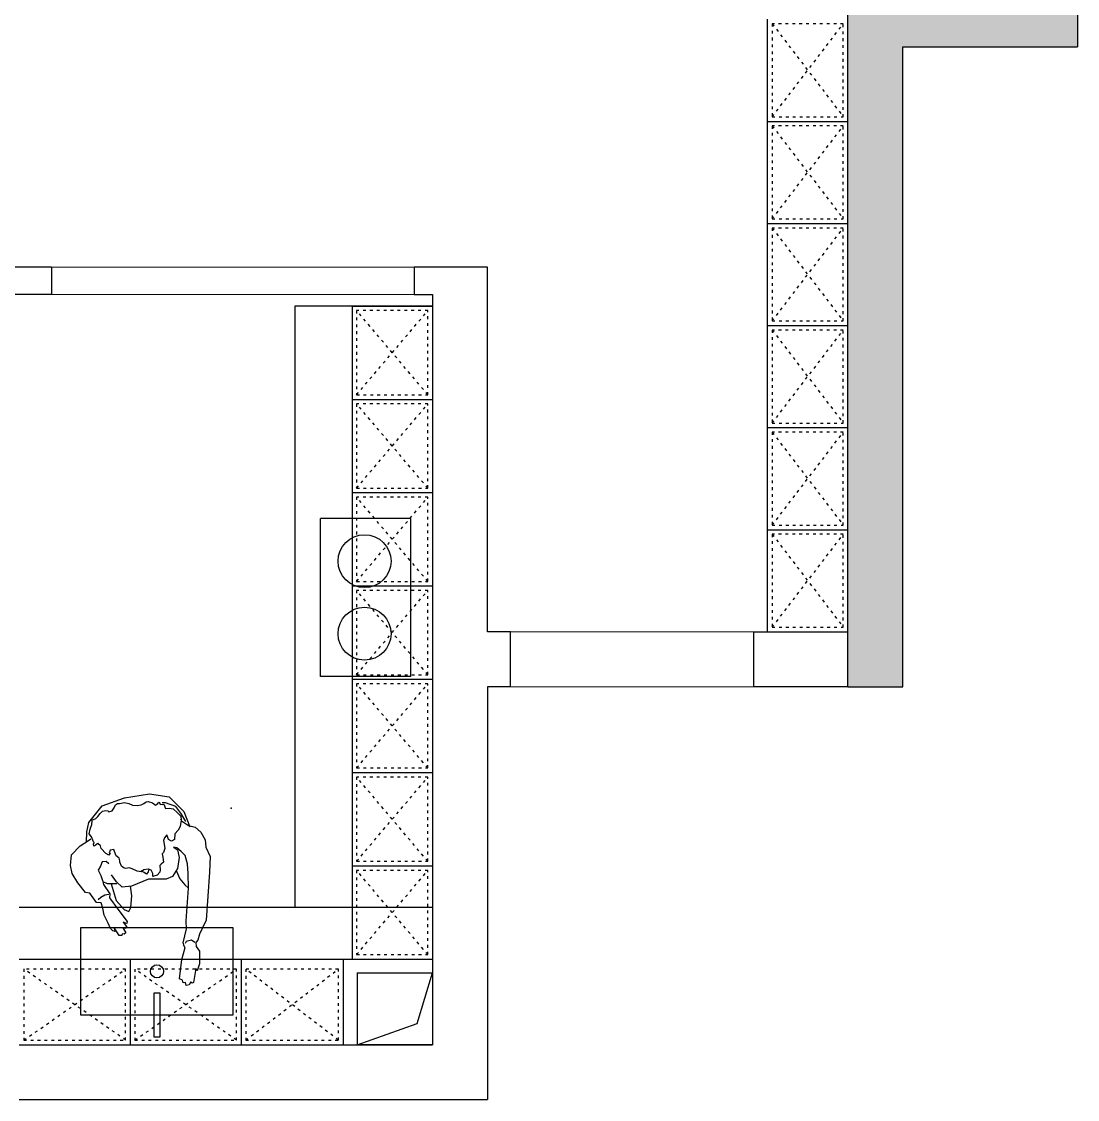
# Model space of a CAD drawing. Header units: inches. Extents: x -50945 to 250244, y -404780 to 18493.
# Drawn here: x 160258 to 164858, y -28350 to -23651 of the extents above; entities that cross this region are included whole.
import ezdxf

# ---------------------------------------------------------------- set-up
doc = ezdxf.new("R2010")
doc.units = ezdxf.units.IN
doc.header["$MEASUREMENT"] = 0
doc.linetypes.add('ACAD_ISO03W100', pattern=[30, 12, -18])
for name, color, linetype in [('EVH 立面填充', 8, 'Continuous'), ('IBS-182-原建筑非承重墙', 150, 'Continuous'), ('IBS-200-原建筑承重墙柱', 200, 'Continuous'), ('IDS-040-固定高家具', 40, 'Continuous'), ('IFF-31-卫浴洁具', 31, 'Continuous'), ('IFF-51-活动家具', 51, 'Continuous'), ('iGo户型优化', 7, 'Continuous')]:
    doc.layers.add(name, color=color, linetype=linetype)
doc.layers.add('天棚材质标注', color=2, linetype='Continuous', lineweight=5)
doc.layers.add('门', color=65, linetype='Continuous', lineweight=13)

# ---------------------------------------------------------------- blocks, each defined once
blk = doc.blocks.new('fbgb')
at = {"layer": 'EVH 立面填充'}
h = blk.add_hatch(color=1, dxfattribs=at)
h.dxf.hatch_style = 1
h.paths.add_polyline_path([(61167.3, -123860.2), (61927.3, -123860.2), (61927.3, -123620.2), (60927.3, -123620.2), (60927.3, -126650.2), (61167.3, -126650.2)])
at = {"color": 1}
for p in [(60577.3, -124185.2), (60577.3, -124630.2), (60577.3, -125075.2), (60577.3, -125520.2), (60577.3, -125965.2)]:
    blk.add_point(p, dxfattribs=at)
at = {"layer": 'IBS-182-原建筑非承重墙', "color": 1}
for p, q in [((57457, -124820.2), (56717, -124820.2)), ((57457, -124820.2), (57457, -124940.2)), ((59357, -124820.2), (59037, -124820.2)), ((59037, -124820.2), (59037, -124940.2)), ((59357, -126410.2), (59357, -124820.2)), ((57457, -124940.2), (56717, -124940.2)), ((59037, -124940.2), (59117, -124940.2)), ((59117, -124940.2), (59117, -128210.2)), ((59457, -126410.2), (59357, -126410.2)), ((59457, -126650.2), (59457, -126410.2)), ((60517.3, -126650.2), (60517.3, -126410.2)), ((60517.3, -126410.2), (60927.3, -126410.2)), ((59457, -126650.2), (59357, -126650.2)), ((59357, -126650.2), (59357, -128448.5)), ((60927.3, -126650.2), (60517.3, -126650.2)), ((58728.8, -127837.2), (58728.8, -128210.2)), ((58728.8, -127837.2), (59117, -127837.2)), ((58788.8, -127897.2), (58788.8, -128210.2)), ((58788.8, -127897.2), (59117, -127897.2)), ((59050.5, -128117.6), (59117, -127897.2)), ((58788.8, -128210.2), (59050.5, -128117.6)), ((57317, -128210.2), (59117, -128210.2)), ((59117, -128210.2), (58788.8, -128210.2)), ((57317, -128448.5), (59357, -128448.5))]:
    blk.add_line(p, q, dxfattribs=at)
blk.add_point((58239.7, -127178.7), dxfattribs=at)
at = {"layer": 'IBS-200-原建筑承重墙柱', "color": 1, "ltscale": 0.02}
for p, q in [((60927.3, -126650.2), (60927.3, -123620.2)), ((61927.3, -123620.2), (61927.3, -123860.2)), ((61167.3, -126650.2), (61167.3, -123860.2)), ((61167.3, -123860.2), (61927.3, -123860.2)), ((60927.3, -126650.2), (61167.3, -126650.2))]:
    blk.add_line(p, q, dxfattribs=at)
at = {"layer": 'IDS-040-固定高家具', "color": 1}
for p, q in [((60577.3, -126410.2), (60577.3, -123740.2)), ((60577.3, -124185.2), (60927.3, -124185.2)), ((60577.3, -124630.2), (60927.3, -124630.2)), ((58767, -124990.2), (58767, -127837.2)), ((58767, -124990.2), (59117, -124990.2)), ((60577.3, -125075.2), (60927.3, -125075.2)), ((58767, -125396.9), (59117, -125396.9)), ((60577.3, -125520.2), (60927.3, -125520.2)), ((58767, -125803.6), (59117, -125803.6)), ((60577.3, -125965.2), (60927.3, -125965.2)), ((58767, -126210.3), (59117, -126210.3)), ((58767, -126617.1), (59117, -126617.1)), ((58767, -127023.8), (59117, -127023.8)), ((58767, -127430.5), (59117, -127430.5)), ((57317, -127837.2), (58728.8, -127837.2)), ((57800.4, -127837.2), (57800.4, -128210.2)), ((58283.7, -127837.2), (58283.7, -128210.2))]:
    blk.add_line(p, q, dxfattribs=at)
at = {"layer": 'IDS-040-固定高家具', "color": 1, "linetype": 'ACAD_ISO03W100'}
for p, q in [((60907.3, -123760.2), (60597.3, -123760.2)), ((60597.3, -123760.2), (60597.3, -124165.2)), ((60597.3, -124165.2), (60907.3, -123760.2)), ((60597.3, -123760.2), (60907.3, -124165.2)), ((60907.3, -124165.2), (60907.3, -123760.2)), ((60597.3, -124165.2), (60907.3, -124165.2)), ((60907.3, -124205.2), (60597.3, -124205.2)), ((60597.3, -124205.2), (60597.3, -124610.2)), ((60597.3, -124610.2), (60907.3, -124205.2)), ((60597.3, -124205.2), (60907.3, -124610.2)), ((60907.3, -124610.2), (60907.3, -124205.2)), ((60597.3, -124610.2), (60907.3, -124610.2)), ((60907.3, -124650.2), (60597.3, -124650.2)), ((60597.3, -124650.2), (60597.3, -125055.2)), ((60597.3, -125055.2), (60907.3, -124650.2)), ((60597.3, -124650.2), (60907.3, -125055.2)), ((60907.3, -125055.2), (60907.3, -124650.2)), ((59097, -125010.2), (58787, -125010.2)), ((58787, -125010.2), (58787, -125376.9)), ((58787, -125376.9), (59097, -125010.2)), ((59097, -125376.9), (58787, -125010.2)), ((59097, -125376.9), (59097, -125010.2)), ((60597.3, -125055.2), (60907.3, -125055.2)), ((60907.3, -125095.2), (60597.3, -125095.2)), ((60597.3, -125095.2), (60597.3, -125500.2)), ((60597.3, -125500.2), (60907.3, -125095.2)), ((60597.3, -125095.2), (60907.3, -125500.2)), ((60907.3, -125500.2), (60907.3, -125095.2)), ((58787, -125376.9), (59097, -125376.9)), ((59097, -125416.9), (58787, -125416.9)), ((58787, -125416.9), (58787, -125783.6)), ((58787, -125783.6), (59097, -125416.9)), ((59097, -125783.6), (58787, -125416.9)), ((59097, -125783.6), (59097, -125416.9)), ((60597.3, -125500.2), (60907.3, -125500.2)), ((60907.3, -125540.2), (60597.3, -125540.2)), ((60597.3, -125540.2), (60597.3, -125945.2)), ((60597.3, -125945.2), (60907.3, -125540.2)), ((60597.3, -125540.2), (60907.3, -125945.2)), ((60907.3, -125945.2), (60907.3, -125540.2)), ((58787, -125783.6), (59097, -125783.6)), ((59097, -125823.6), (58787, -125823.6)), ((58787, -125823.6), (58787, -126190.3)), ((58787, -126190.3), (59097, -125823.6)), ((59097, -126190.3), (58787, -125823.6)), ((59097, -126190.3), (59097, -125823.6)), ((60597.3, -125945.2), (60907.3, -125945.2)), ((60907.3, -125985.2), (60597.3, -125985.2)), ((60597.3, -125985.2), (60597.3, -126390.2)), ((60597.3, -126390.2), (60907.3, -125985.2)), ((60597.3, -125985.2), (60907.3, -126390.2)), ((60907.3, -126390.2), (60907.3, -125985.2)), ((58787, -126190.3), (59097, -126190.3)), ((59097, -126230.3), (58787, -126230.3)), ((58787, -126230.3), (58787, -126597.1)), ((58787, -126597.1), (59097, -126230.3)), ((59097, -126597.1), (58787, -126230.3)), ((59097, -126597.1), (59097, -126230.3)), ((60597.3, -126390.2), (60907.3, -126390.2)), ((58787, -126597.1), (59097, -126597.1)), ((59097, -126637.1), (58787, -126637.1)), ((58787, -126637.1), (58787, -127003.8)), ((58787, -127003.8), (59097, -126637.1)), ((59097, -127003.8), (58787, -126637.1)), ((59097, -127003.8), (59097, -126637.1)), ((58787, -127003.8), (59097, -127003.8)), ((59097, -127043.8), (58787, -127043.8)), ((58787, -127043.8), (58787, -127410.5)), ((58787, -127410.5), (59097, -127043.8)), ((59097, -127410.5), (58787, -127043.8)), ((59097, -127410.5), (59097, -127043.8)), ((58787, -127410.5), (59097, -127410.5)), ((59097, -127450.5), (58787, -127450.5)), ((58787, -127450.5), (58787, -127817.2)), ((58787, -127817.2), (59097, -127450.5)), ((59097, -127817.2), (58787, -127450.5)), ((59097, -127817.2), (59097, -127450.5)), ((58787, -127817.2), (59097, -127817.2)), ((57780.4, -127880.2), (57337, -127880.2)), ((57337, -127880.2), (57337, -128190.2)), ((57337, -128190.2), (57780.4, -127880.2)), ((57780.4, -128190.2), (57337, -127880.2)), ((57780.4, -128190.2), (57780.4, -127880.2)), ((58263.7, -127880.2), (57820.4, -127880.2)), ((57820.4, -127880.2), (57820.4, -128190.2)), ((57820.4, -128190.2), (58263.7, -127880.2)), ((58263.7, -128190.2), (57820.4, -127880.2)), ((58263.7, -128190.2), (58263.7, -127880.2)), ((58707.4, -127880.2), (58303.7, -127880.2)), ((58303.7, -127880.2), (58303.7, -128190.2)), ((58303.7, -128190.2), (58707.4, -127880.2)), ((58707.4, -128190.2), (58303.7, -127880.2)), ((58707.4, -128190.2), (58707.4, -127880.2)), ((57337, -128190.2), (57780.4, -128190.2)), ((57820.4, -128190.2), (58263.7, -128190.2)), ((58303.7, -128190.2), (58707.4, -128190.2))]:
    blk.add_line(p, q, dxfattribs=at)
at = {"layer": 'IFF-31-卫浴洁具', "color": 1, "ltscale": 0.02}
for p, q in [((59022.8, -125915.8), (58629.1, -125915.8)), ((58629.1, -126604.8), (58629.1, -125915.8)), ((59022.8, -126604.8), (59022.8, -125915.8)), ((59022.8, -126604.8), (58629.1, -126604.8)), ((58249.5, -127700.2), (57584.5, -127700.2)), ((57584.5, -127700.2), (57584.5, -128080.2)), ((58249.5, -128080.2), (58249.5, -127700.2)), ((57931.3, -127985.2), (57902.8, -127985.2)), ((57902.8, -127985.2), (57902.8, -128175.2)), ((57931.3, -128175.2), (57931.3, -127985.2)), ((57584.5, -128080.2), (58249.5, -128080.2)), ((57902.8, -128175.2), (57931.3, -128175.2))]:
    blk.add_line(p, q, dxfattribs=at)
for centre, radius in [((58821.5, -126102.1, 0), 115.3), ((58821.5, -126418.4, 0), 115.3), ((57917, -127890.2), 28.5)]:
    blk.add_circle(centre, radius, dxfattribs=at)
at = {"layer": 'IFF-51-活动家具', "color": 1}
for p, q in [((58517, -124990.2), (58517, -127610.2)), ((59117, -124990.2), (58517, -124990.2)), ((57317, -127610.2), (58517, -127610.2)), ((58517, -127610.2), (59117, -127610.2))]:
    blk.add_line(p, q, dxfattribs=at)
at = {"layer": 'iGo户型优化', "color": 1}
for p, q in [((57677.8, -127168.5), (57775.8, -127133.9)), ((57775.8, -127133.9), (57884.2, -127116.7)), ((57884.2, -127116.7), (57969.8, -127128.8)), ((57969.8, -127128.8), (58033.5, -127193)), ((57620.8, -127241.5), (57677.8, -127168.5)), ((57721.5, -127190.6), (57730, -127178.1)), ((57730, -127178.1), (57736.4, -127164.2)), ((57736.4, -127164.2), (57744.4, -127159.1)), ((57744.4, -127159.1), (57753.5, -127159.2)), ((57753.5, -127159.2), (57776.1, -127154.9)), ((57776.1, -127154.9), (57794.9, -127158.5)), ((57794.9, -127158.5), (57810.8, -127166.3)), ((57810.8, -127166.3), (57832.8, -127167.6)), ((57832.8, -127167.6), (57848.5, -127164.6)), ((57848.5, -127164.6), (57860, -127158.8)), ((57860, -127158.8), (57869.5, -127151.5)), ((57869.5, -127151.5), (57878.2, -127149.9)), ((57878.2, -127149.9), (57897.3, -127155.3)), ((57897.3, -127155.3), (57903.5, -127159.5)), ((57903.5, -127159.5), (57910.1, -127165.5)), ((57910.1, -127165.5), (57921.3, -127157.9)), ((57921.3, -127157.9), (57925.8, -127153.4)), ((57925.8, -127153.4), (57930.6, -127159.8)), ((57930.6, -127159.8), (57929.2, -127161.8)), ((57929.2, -127161.8), (57940.4, -127163.3)), ((57953.6, -127155), (57939.1, -127156.3)), ((57940.4, -127163.3), (57947.3, -127162)), ((57947.3, -127162), (57954.5, -127180.5)), ((57999.2, -127171.1), (57953.6, -127155)), ((57954.5, -127180.5), (57970.5, -127179.3)), ((57970.5, -127179.3), (57987.2, -127181.5)), ((57987.2, -127181.5), (58006.9, -127199.5)), ((58020.8, -127200.7), (57999.2, -127171.1)), ((57629.6, -127229.8), (57640.1, -127227.8)), ((57631.7, -127231.2), (57629.6, -127229.8)), ((57640.1, -127227.8), (57650.2, -127224.1)), ((57650.2, -127224.1), (57659.3, -127215.1)), ((57659.3, -127215.1), (57669.5, -127202.3)), ((57669.5, -127202.3), (57680.1, -127191.3)), ((57680.1, -127191.3), (57694, -127188.6)), ((57694, -127188.6), (57703.4, -127190.4)), ((57703.4, -127190.4), (57707.9, -127195)), ((57707.9, -127195), (57721.5, -127190.6)), ((58006.9, -127199.5), (58020.3, -127213.2)), ((58018.8, -127225.4), (58023.5, -127233.9)), ((58020.3, -127213.2), (58021.9, -127231)), ((58042, -127237.5), (58020.8, -127200.7)), ((58033.5, -127193), (58060.5, -127260.6)), ((57610.9, -127282.4), (57620.8, -127241.5)), ((57621.4, -127291), (57626.5, -127270.2)), ((57626.5, -127270.2), (57633.6, -127250.7)), ((57634.1, -127234.4), (57631.7, -127231.2)), ((57633.6, -127250.7), (57634.1, -127234.4)), ((58008.6, -127275.1), (57995.3, -127290.3)), ((58018.2, -127258.8), (58008.6, -127275.1)), ((58021.9, -127231), (58018.2, -127258.8)), ((58023.5, -127233.9), (58054.1, -127254.7)), ((58054.1, -127254.7), (58083.8, -127261.4)), ((58083.8, -127261.4), (58107.5, -127283.5)), ((57581.7, -127343), (57618.1, -127320.1)), ((57610.5, -127326.8), (57610.9, -127282.4)), ((57618.1, -127320.1), (57628.5, -127312.5)), ((57631.1, -127303.7), (57621.4, -127291)), ((57640.6, -127325.4), (57631.1, -127303.7)), ((57949.9, -127308), (57944.9, -127319.8)), ((57944.9, -127319.8), (57947.9, -127335.5)), ((57960.1, -127295.2), (57949.9, -127308)), ((57964.1, -127307.1), (57960.1, -127295.2)), ((57967.6, -127315.5), (57964.1, -127307.1)), ((57979.7, -127322.2), (57967.6, -127315.5)), ((57993, -127316.1), (57979.7, -127322.2)), ((57995.3, -127290.3), (57993, -127316.1)), ((58107.5, -127283.5), (58126.3, -127317.2)), ((58126.3, -127317.2), (58130.5, -127348.4)), ((57544.8, -127381.9), (57581.7, -127343)), ((57643, -127328.5), (57640.6, -127325.4)), ((57640.9, -127336.2), (57643, -127328.5)), ((57642.5, -127344.9), (57640.9, -127336.2)), ((57647.4, -127342.1), (57642.5, -127344.9)), ((57660, -127332.5), (57647.4, -127342.1)), ((57671.1, -127343.1), (57660, -127332.5)), ((57673.4, -127355.3), (57671.1, -127343.1)), ((57693.8, -127376.7), (57673.4, -127355.3)), ((57712.7, -127362.2), (57709.4, -127373.7)), ((57728.4, -127359.3), (57712.7, -127362.2)), ((57731.8, -127367.7), (57728.4, -127359.3)), ((57738.9, -127386.2), (57731.8, -127367.7)), ((57951.5, -127354.7), (57945.8, -127372.1)), ((57947.9, -127335.5), (57951.5, -127354.7)), ((57988.7, -127348.8), (58007, -127361.2)), ((58003.4, -127351.3), (57988.7, -127348.8)), ((58022.4, -127367.2), (58003.4, -127351.3)), ((58007, -127361.2), (58013.2, -127393.8)), ((58040, -127385.1), (58022.4, -127367.2)), ((58130.5, -127348.4), (58148.9, -127389.2)), ((57539.6, -127429), (57544.8, -127381.9)), ((57678.4, -127413.2), (57671.4, -127432.3)), ((57695.8, -127411.7), (57678.4, -127413.2)), ((57707.6, -127383.1), (57693.8, -127376.7)), ((57706.7, -127422), (57695.8, -127411.7)), ((57713.3, -127374.8), (57707.6, -127383.1)), ((57709.4, -127373.7), (57713.3, -127374.8)), ((57751.7, -127396.4), (57738.9, -127386.2)), ((57755.8, -127408.3), (57751.7, -127396.4)), ((57755, -127413.8), (57755.8, -127408.3)), ((57762.2, -127432.4), (57755, -127413.8)), ((57944.8, -127413.9), (57935.6, -127422.8)), ((57945.8, -127372.1), (57939.8, -127378.6)), ((57939.8, -127378.6), (57942.5, -127392.6)), ((57942.5, -127392.6), (57944.8, -127413.9)), ((58013.2, -127393.8), (58006.3, -127441.2)), ((58050.6, -127422.1), (58040, -127385.1)), ((58148.9, -127389.2), (58145.9, -127457.2)), ((57547.8, -127463), (57539.6, -127429)), ((57571.7, -127504.5), (57547.8, -127463)), ((57671.4, -127432.3), (57660.3, -127448.6)), ((57660.3, -127448.6), (57672.1, -127473)), ((57774.6, -127440.9), (57762.2, -127432.4)), ((57781.9, -127441.3), (57774.6, -127440.9)), ((57795.9, -127438.6), (57781.9, -127441.3)), ((57809.4, -127443.3), (57795.9, -127438.6)), ((57831.3, -127453.6), (57809.4, -127443.3)), ((57848, -127455.8), (57831.3, -127453.6)), ((57859.2, -127448.2), (57848, -127455.8)), ((57848.8, -127451.7), (57848, -127451.5)), ((57861, -127460), (57848.8, -127451.7)), ((57878.3, -127444.6), (57859.2, -127448.2)), ((57871.2, -127467), (57861, -127460)), ((57878.1, -127456.8), (57871.2, -127467)), ((57881.3, -127445.5), (57878.1, -127456.8)), ((57891.9, -127449.2), (57878.3, -127444.6)), ((57883.3, -127444.9), (57881.3, -127445.5)), ((57898.4, -127464.3), (57891.9, -127449.2)), ((57898.9, -127476.8), (57898.4, -127464.3)), ((57929.7, -127458.3), (57917.8, -127471.4)), ((57935.6, -127422.8), (57929.6, -127429.4)), ((57929.6, -127429.4), (57931.2, -127447.2)), ((57931.2, -127447.2), (57929.7, -127458.3)), ((58006.3, -127441.2), (57984.8, -127477.2)), ((58000.7, -127450.7), (58016.9, -127487.1)), ((58053.3, -127464.2), (58050.6, -127422.1)), ((58054.8, -127527.8), (58053.3, -127464.2)), ((58145.9, -127457.2), (58131, -127667.6)), ((57606.2, -127545.9), (57571.7, -127504.5)), ((57672.1, -127473), (57679.7, -127494.6)), ((57679.7, -127494.6), (57684.7, -127511.4)), ((57701.8, -127508.1), (57682.4, -127499.4)), ((57684.7, -127511.4), (57712, -127552.3)), ((57742.8, -127509.2), (57701.8, -127508.1)), ((57717.5, -127508.5), (57738.7, -127580.9)), ((57741.1, -127500.6), (57719.2, -127469.3)), ((57764.8, -127522.7), (57741.1, -127500.6)), ((57880.6, -127488.2), (57806.6, -127518.3)), ((57956.7, -127487.9), (57880.6, -127488.2)), ((57917.8, -127471.4), (57898.9, -127476.8)), ((57984.8, -127477.2), (57956.7, -127487.9)), ((58016.9, -127487.1), (58037.8, -127513.3)), ((57624.6, -127549.5), (57606.2, -127545.9)), ((57653.6, -127590.1), (57624.6, -127549.5)), ((57690.1, -127558.3), (57672.6, -127568.7)), ((57707.2, -127555), (57690.1, -127558.3)), ((57712, -127552.3), (57710.1, -127570.4)), ((57806.6, -127518.3), (57764.8, -127522.7)), ((57807.5, -127560.7), (57801.6, -127518.8)), ((58037.8, -127513.3), (58054.7, -127527.2)), ((58044.6, -127669.9), (58054.8, -127527.8)), ((57673.4, -127591.6), (57653.6, -127590.1)), ((57672.6, -127568.7), (57660.2, -127578.2)), ((57681.4, -127614.9), (57673.4, -127591.6)), ((57710.1, -127570.4), (57745.9, -127618.6)), ((57738.7, -127580.9), (57774.6, -127620.2)), ((57803, -127611.3), (57807.5, -127560.7)), ((57687.3, -127645.7), (57681.4, -127614.9)), ((57704.4, -127679.7), (57687.3, -127645.7)), ((57745.9, -127618.6), (57786.4, -127673)), ((57774.6, -127620.2), (57794, -127628.9)), ((57794, -127628.9), (57803, -127611.3)), ((57714.1, -127702.7), (57704.4, -127679.7)), ((57729.1, -127698.1), (57734.4, -127716.6)), ((57752, -127734.5), (57729.1, -127698.1)), ((57769.3, -127676.2), (57783.5, -127694.8)), ((57786.3, -127681.8), (57769.3, -127676.2)), ((57783.5, -127694.8), (57781.7, -127704)), ((57786.4, -127673), (57786.3, -127681.8)), ((58046, -127705.1), (58044.6, -127669.9)), ((58131, -127667.6), (58101.8, -127728.2)), ((57724.9, -127713.1), (57714.1, -127702.7)), ((57734.4, -127716.6), (57724.9, -127713.1)), ((57764.3, -127733.9), (57752, -127734.5)), ((57764.7, -127726.8), (57764.3, -127733.9)), ((57774, -127728.6), (57764.7, -127726.8)), ((57768.7, -127701.2), (57781.5, -127721.8)), ((57781.7, -127704), (57768.7, -127701.2)), ((57781.5, -127721.8), (57774, -127728.6)), ((58031.1, -127766.5), (58046, -127705.1)), ((58101.8, -127728.2), (58094.4, -127754.4)), ((58025.4, -127838.5), (58040.2, -127786)), ((58035.4, -127779.8), (58031.1, -127766.5)), ((58040.2, -127786), (58035.4, -127779.8)), ((58044.2, -127760.4), (58040.3, -127768.3)), ((58067.8, -127754.2), (58044.2, -127760.4)), ((58082, -127763.9), (58067.8, -127754.2)), ((58094.4, -127754.4), (58085.8, -127764.9)), ((58085.8, -127764.9), (58087.3, -127782.4)), ((58087.3, -127782.4), (58101.8, -127802.7)), ((58021.6, -127874.7), (58025.4, -127838.5)), ((58101.8, -127802.7), (58101.7, -127857.7)), ((58014.7, -127922.2), (58021.6, -127874.7)), ((58086.1, -127878.4), (58076.4, -127938.8)), ((58091.5, -127888), (58086.1, -127878.4)), ((58101.7, -127857.7), (58091.5, -127888)), ((58028.3, -127928.5), (58014.7, -127922.2)), ((58030.6, -127940.4), (58028.3, -127928.5)), ((58040.9, -127938.5), (58030.6, -127940.4)), ((58043.5, -127952.2), (58040.9, -127938.5)), ((58057.2, -127949.6), (58043.5, -127952.2)), ((58065.1, -127935.6), (58057.2, -127949.6)), ((58069.9, -127941.8), (58065.1, -127935.6)), ((58076.4, -127938.8), (58069.9, -127941.8))]:
    blk.add_line(p, q, dxfattribs=at)
at = {"layer": '门', "color": 1, "lineweight": 5}
for p, q in [((57457, -124820.2), (59037, -124820.2)), ((57457, -124940.2), (57457, -124820.2)), ((59037, -124820.2), (59037, -124940.2)), ((59037, -124940.2), (57457, -124940.2)), ((59457, -126410.2), (60517.3, -126410.2)), ((59457, -126650.2), (59457, -126410.2)), ((60517.3, -126410.2), (60517.3, -126650.2)), ((60517.3, -126650.2), (59457, -126650.2))]:
    blk.add_line(p, q, dxfattribs=at)
blk = doc.blocks.new('gjmhjm')
at = {"layer": 'EVH 立面填充'}
h = blk.add_hatch(color=3, dxfattribs=at)
h.dxf.hatch_style = 1
h.paths.add_polyline_path([(131938, -125368.7), (132698, -125368.7), (132698, -125128.7), (131698, -125128.7), (131698, -128158.7), (131938, -128158.7)])
at = {"layer": 'IBS-182-原建筑非承重墙', "color": 3}
for p, q in [((128227.7, -126328.7), (127487.7, -126328.7)), ((128227.7, -126328.7), (128227.7, -126448.7)), ((130127.7, -126328.7), (129807.7, -126328.7)), ((129807.7, -126328.7), (129807.7, -126448.7)), ((130127.7, -127918.7), (130127.7, -126328.7)), ((128227.7, -126448.7), (127487.7, -126448.7)), ((129807.7, -126448.7), (129887.7, -126448.7)), ((129887.7, -126448.7), (129887.7, -129718.7)), ((130227.7, -127918.7), (130127.7, -127918.7)), ((130227.7, -128158.7), (130227.7, -127918.7)), ((131288, -128158.7), (131288, -127918.7)), ((131288, -127918.7), (131698, -127918.7)), ((130227.7, -128158.7), (130127.7, -128158.7)), ((130127.7, -128158.7), (130127.7, -129957)), ((131698, -128158.7), (131288, -128158.7)), ((129559.5, -129405.7), (129559.5, -129718.7)), ((129559.5, -129405.7), (129887.7, -129405.7)), ((129821.2, -129626.1), (129887.7, -129405.7)), ((129559.5, -129718.7), (129821.2, -129626.1)), ((128087.7, -129718.7), (129887.7, -129718.7)), ((129887.7, -129718.7), (129559.5, -129718.7)), ((128087.7, -129957), (130127.7, -129957))]:
    blk.add_line(p, q, dxfattribs=at)
at = {"layer": 'IBS-200-原建筑承重墙柱', "color": 3, "ltscale": 0.02}
for p, q in [((131698, -128158.7), (131698, -125128.7)), ((132698, -125128.7), (132698, -125368.7)), ((131938, -128158.7), (131938, -125368.7)), ((131938, -125368.7), (132698, -125368.7)), ((131698, -128158.7), (131938, -128158.7))]:
    blk.add_line(p, q, dxfattribs=at)
at = {"layer": '门', "color": 3, "lineweight": 5}
for p, q in [((128227.7, -126328.7), (129807.7, -126328.7)), ((128227.7, -126448.7), (128227.7, -126328.7)), ((129807.7, -126328.7), (129807.7, -126448.7)), ((129807.7, -126448.7), (128227.7, -126448.7)), ((130227.7, -127918.7), (131288, -127918.7)), ((130227.7, -128158.7), (130227.7, -127918.7)), ((131288, -127918.7), (131288, -128158.7)), ((131288, -128158.7), (130227.7, -128158.7))]:
    blk.add_line(p, q, dxfattribs=at)

msp = doc.modelspace()

# ---------------------------------------------------------------- block references
at = {"layer": '天棚材质标注', "color": 1}
msp.add_blockref('fbgb', (102930.96, 100098.81), dxfattribs=at)
at = {"layer": '天棚材质标注', "color": 6}
msp.add_blockref('gjmhjm', (32160.25, 101607.31), dxfattribs=at)

doc.saveas('drawing.dxf')
